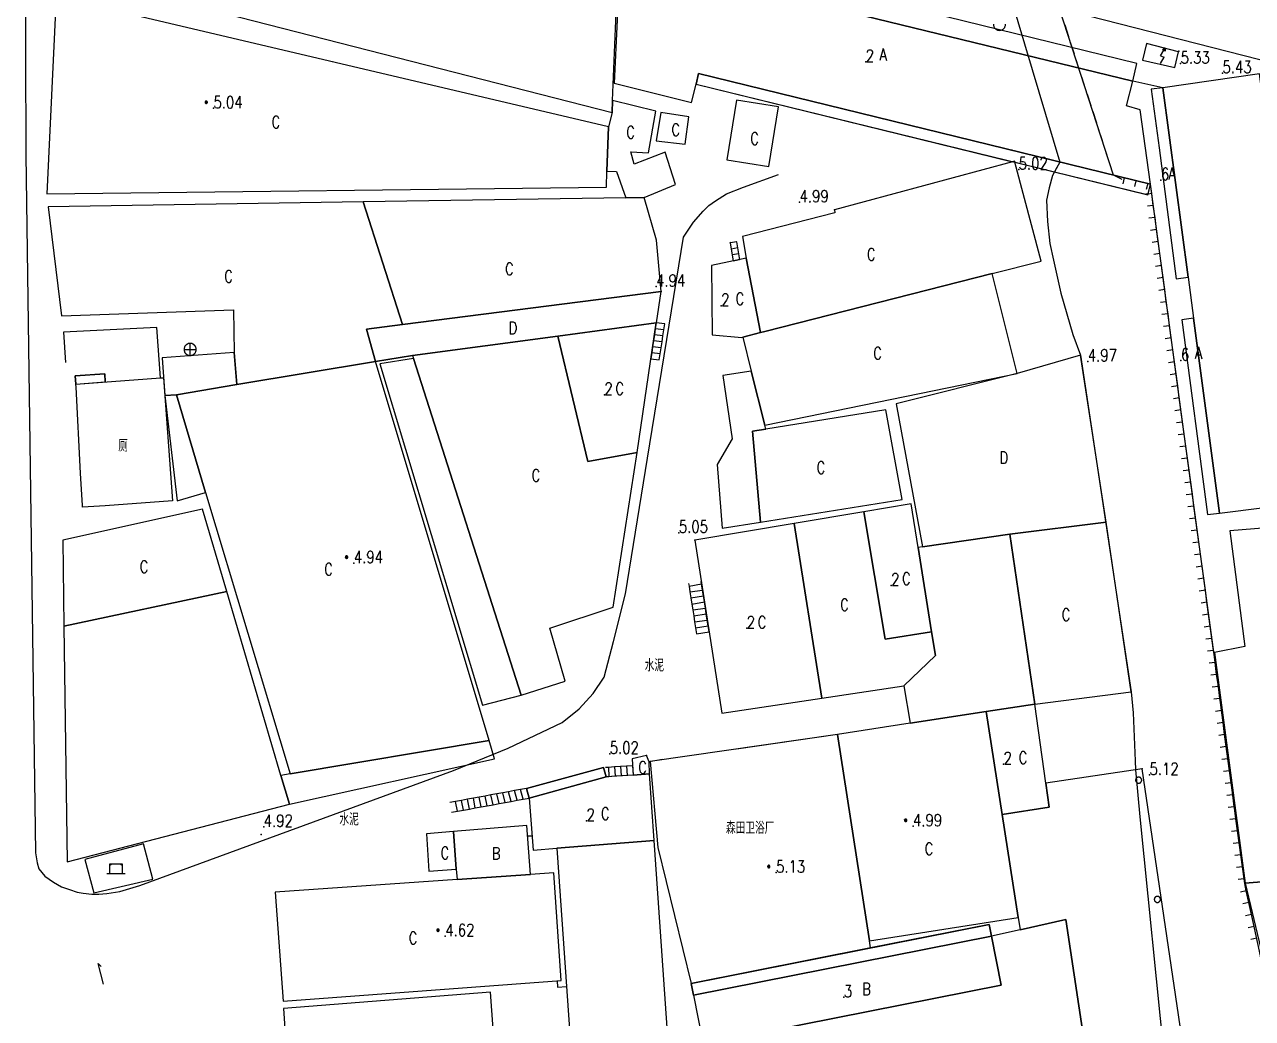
# Model space of a CAD drawing. Extents: x 500064 to 501389, y 2542464 to 2545400.
# Drawn here: x 500777.4 to 500878.6, y 2542602.3 to 2542684.2 of the extents above; entities that cross this region are included whole.
import ezdxf

# ---------------------------------------------------------------- set-up
doc = ezdxf.new("R2010")
doc.units = 0
doc.header["$LTSCALE"] = 0.5
doc.linetypes.add('CENTER', pattern=[50.8, 31.75, -6.35, 6.35, -6.35])
doc.layers.add('地形图', color=8, linetype='CONTINUOUS')
doc.styles.add('HZ', font='romans.shx', dxfattribs={"width": 0.8, "bigfont": 'hztxt.shx'})

msp = doc.modelspace()

# ---------------------------------------------------------------- linework, layer by layer
at = {"layer": '地形图'}
for points in [[(500777.41, 2542707.4), (500777.5, 2542673.51), (500778.31, 2542615.96), (500778.44, 2542615.12), (500778.59, 2542614.64), (500779.07, 2542614.04), (500779.78, 2542613.52), (500780.46, 2542613.14), (500781.1, 2542612.92), (500781.74, 2542612.72), (500782.24, 2542612.63), (500782.96, 2542612.55), (500783.52, 2542612.54), (500784.18, 2542612.59), (500785.25, 2542612.76), (500786.92, 2542613.25), (500812.77, 2542622.74), (500817.27, 2542624.59), (500821.72, 2542626.69), (500823.13, 2542627.82), (500824.27, 2542629.08), (500825.19, 2542630.42), (500825.95, 2542633.36), (500826.94, 2542637.29), (500828.75, 2542648.47), (500831.72, 2542666.69), (500832.56, 2542667.94), (500833.34, 2542668.85), (500833.82, 2542669.32), (500834.36, 2542669.69), (500835.26, 2542670.27), (500836.67, 2542670.81), (500839.56, 2542671.85)], [(500897.09, 2542676.76), (500858.67, 2542686.59), (500836.2, 2542692.35), (500794.45, 2542703.03), (500777.41, 2542707.4)], [(500854.65, 2542700.05), (500862.74, 2542672.89), (500862.15, 2542671.77), (500861.86, 2542670.75), (500861.64, 2542669.74), (500861.74, 2542667.99), (500861.91, 2542666.17), (500862.21, 2542664.81), (500862.82, 2542662.09), (500863.81, 2542658.67), (500864.45, 2542656.96), (500868.61, 2542629.21), (500868.8, 2542627.48), (500868.96, 2542623.54), (500868.99, 2542622.79), (500869.33, 2542618.91), (500871.34, 2542599.02)], [(500888.76, 2542537.3), (500887.34, 2542543.66), (500885.94, 2542558.41), (500885.79, 2542559.21), (500883.41, 2542576.25), (500883.07, 2542578.97), (500882.49, 2542584.95), (500879.29, 2542607.46), (500877.98, 2542613.43), (500877.14, 2542619.66), (500875.98, 2542628.36), (500875.46, 2542632.29), (500873.02, 2542650.27), (500870.22, 2542671.06), (500867.18, 2542671.8), (500858.3, 2542699.18)], [(500857.27, 2542684.24), (500857.27, 2542684.19), (500857.28, 2542684.14), (500857.29, 2542684.09), (500857.31, 2542684.04), (500857.33, 2542683.99), (500857.36, 2542683.95), (500857.4, 2542683.91), (500857.43, 2542683.87), (500857.47, 2542683.84), (500857.52, 2542683.81), (500857.56, 2542683.79), (500857.61, 2542683.77), (500857.66, 2542683.75), (500857.71, 2542683.75), (500857.77, 2542683.74)], [(500857.77, 2542683.74), (500857.82, 2542683.75), (500857.87, 2542683.75), (500857.92, 2542683.77), (500857.97, 2542683.79), (500858.02, 2542683.81), (500858.06, 2542683.84), (500858.1, 2542683.87), (500858.14, 2542683.91), (500858.17, 2542683.95), (500858.2, 2542683.99), (500858.22, 2542684.04), (500858.24, 2542684.09), (500858.26, 2542684.14), (500858.26, 2542684.19), (500858.27, 2542684.24)], [(500863.48, 2542683.22), (500863.17, 2542684.17)], [(500863.94, 2542681.79), (500863.63, 2542682.74)], [(500872.23, 2542680.67), (500872.53, 2542681.97), (500871.43, 2542682.25), (500871.41, 2542682.26), (500871.38, 2542682.27), (500869.89, 2542682.66), (500869.57, 2542681.28), (500872.23, 2542680.67)], [(500871.43, 2542682.03), (500871.31, 2542682.1), (500871.21, 2542682.15), (500871.26, 2542682.18), (500871.3, 2542682.22), (500871.35, 2542682.25), (500871.38, 2542682.27), (500871.4, 2542682.28), (500871.43, 2542682.3), (500871.43, 2542682.26), (500871.43, 2542682.25), (500871.43, 2542682.21), (500871.43, 2542682.15), (500871.43, 2542682.09), (500871.43, 2542682.03)], [(500871.4, 2542682.28), (500871.43, 2542682.26), (500871.41, 2542682.26), (500871.35, 2542682.25), (500871.43, 2542682.21), (500871.3, 2542682.22), (500871.43, 2542682.15), (500871.26, 2542682.18), (500871.43, 2542682.09), (500871.21, 2542682.15)], [(500864.4, 2542680.36), (500864.09, 2542681.31)], [(500871.03, 2542681), (500871.35, 2542681.52)], [(500871.05, 2542681.64), (500871.31, 2542682.1)], [(500871.05, 2542681.64), (500871.35, 2542681.52)], [(500832.76, 2542679.3), (500862.31, 2542672.07), (500869.82, 2542670.23), (500870, 2542670.18), (500870.02, 2542670.25), (500870.22, 2542671.06)], [(500864.86, 2542678.93), (500864.56, 2542679.89)], [(500871.24, 2542679.01), (500868.75, 2542679.55)], [(500865.33, 2542677.51), (500865.02, 2542678.46)], [(500792.38, 2542677.72), (500792.39, 2542677.72), (500792.4, 2542677.72), (500792.41, 2542677.72), (500792.42, 2542677.73), (500792.43, 2542677.73), (500792.44, 2542677.74), (500792.45, 2542677.74), (500792.46, 2542677.75), (500792.46, 2542677.76), (500792.47, 2542677.76), (500792.47, 2542677.77), (500792.47, 2542677.78), (500792.48, 2542677.79), (500792.48, 2542677.8), (500792.48, 2542677.81), (500792.48, 2542677.82), (500792.48, 2542677.83), (500792.48, 2542677.84), (500792.48, 2542677.85), (500792.47, 2542677.86), (500792.47, 2542677.87), (500792.47, 2542677.87), (500792.46, 2542677.88), (500792.46, 2542677.89), (500792.45, 2542677.89), (500792.44, 2542677.9), (500792.43, 2542677.9), (500792.43, 2542677.91), (500792.42, 2542677.91), (500792.41, 2542677.91), (500792.4, 2542677.92), (500792.39, 2542677.92), (500792.38, 2542677.92), (500792.37, 2542677.92), (500792.36, 2542677.92), (500792.35, 2542677.91), (500792.34, 2542677.91), (500792.33, 2542677.9), (500792.32, 2542677.9), (500792.32, 2542677.89), (500792.31, 2542677.89), (500792.3, 2542677.88), (500792.3, 2542677.87), (500792.3, 2542677.87), (500792.29, 2542677.86), (500792.29, 2542677.85), (500792.29, 2542677.84), (500792.28, 2542677.83), (500792.28, 2542677.82), (500792.28, 2542677.81), (500792.29, 2542677.8), (500792.29, 2542677.79), (500792.29, 2542677.78), (500792.3, 2542677.77), (500792.3, 2542677.77), (500792.3, 2542677.76), (500792.31, 2542677.75), (500792.32, 2542677.74), (500792.32, 2542677.74), (500792.33, 2542677.73), (500792.33, 2542677.73), (500792.34, 2542677.73), (500792.35, 2542677.72), (500792.36, 2542677.72), (500792.37, 2542677.72), (500792.38, 2542677.72)], [(500792.33, 2542677.73), (500792.47, 2542677.76), (500792.47, 2542677.77), (500792.3, 2542677.77), (500792.3, 2542677.77), (500792.48, 2542677.82), (500792.28, 2542677.82), (500792.47, 2542677.87), (500792.47, 2542677.87), (500792.3, 2542677.87), (500792.3, 2542677.87), (500792.43, 2542677.91)], [(500865.79, 2542676.08), (500865.48, 2542677.03)], [(500866.25, 2542674.65), (500865.94, 2542675.61)], [(500866.71, 2542673.23), (500866.41, 2542674.18)], [(500862.74, 2542672.89), (500862.74, 2542672.88), (500862.31, 2542672.07), (500862.15, 2542671.77), (500861.86, 2542670.75), (500861.64, 2542669.74), (500861.74, 2542667.99), (500861.91, 2542666.17), (500862.21, 2542664.81), (500862.82, 2542662.09), (500863.81, 2542658.67), (500864.45, 2542656.96), (500868.61, 2542629.21), (500868.8, 2542627.48), (500868.96, 2542623.54), (500868.99, 2542622.79)], [(500867.89, 2542671.44), (500867.18, 2542671.8), (500862.74, 2542672.89), (500862.74, 2542672.88), (500862.36, 2542672.18)], [(500867.18, 2542671.8), (500866.87, 2542672.75)], [(500878.76, 2542609.89), (500878.54, 2542610.87), (500878.33, 2542611.85), (500878.11, 2542612.82), (500877.98, 2542613.43), (500877.93, 2542613.8), (500877.8, 2542614.8), (500877.66, 2542615.79), (500877.53, 2542616.78), (500877.39, 2542617.77), (500877.26, 2542618.76), (500877.14, 2542619.66), (500877.12, 2542619.75), (500876.99, 2542620.74), (500876.86, 2542621.73), (500876.73, 2542622.72), (500876.6, 2542623.71), (500876.46, 2542624.71), (500876.33, 2542625.7), (500876.2, 2542626.69), (500876.07, 2542627.68), (500875.98, 2542628.36), (500875.94, 2542628.67), (500875.81, 2542629.66), (500875.67, 2542630.65), (500875.54, 2542631.65), (500875.46, 2542632.3), (500875.41, 2542632.64), (500875.28, 2542633.63), (500875.14, 2542634.62), (500875.01, 2542635.61), (500874.87, 2542636.6), (500874.74, 2542637.59), (500874.61, 2542638.58), (500874.47, 2542639.57), (500874.34, 2542640.56), (500874.2, 2542641.56), (500874.07, 2542642.55), (500873.93, 2542643.54), (500873.8, 2542644.53), (500873.67, 2542645.52), (500873.53, 2542646.51), (500873.4, 2542647.5), (500873.26, 2542648.49), (500873.13, 2542649.48), (500873.02, 2542650.27), (500872.99, 2542650.47), (500872.86, 2542651.46), (500872.73, 2542652.46), (500872.59, 2542653.45), (500872.46, 2542654.44), (500872.33, 2542655.43), (500872.19, 2542656.42), (500872.06, 2542657.41), (500871.92, 2542658.4), (500871.79, 2542659.39), (500871.66, 2542660.38), (500871.52, 2542661.37), (500871.39, 2542662.37), (500871.26, 2542663.36), (500871.12, 2542664.35), (500870.99, 2542665.34), (500870.85, 2542666.33), (500870.72, 2542667.32), (500870.59, 2542668.31), (500870.45, 2542669.3), (500870.32, 2542670.29), (500870.22, 2542671.06), (500869.99, 2542671.11), (500869.02, 2542671.35), (500868.05, 2542671.59), (500867.18, 2542671.8)], [(500868.05, 2542671.59), (500867.93, 2542671.1)], [(500869.02, 2542671.35), (500868.9, 2542670.86)], [(500869.99, 2542671.11), (500869.87, 2542670.63)], [(500870.32, 2542670.29), (500870.02, 2542670.25), (500869.82, 2542670.23)], [(500870.45, 2542669.3), (500869.96, 2542669.24)], [(500870.59, 2542668.31), (500870.09, 2542668.25)], [(500870.72, 2542667.32), (500870.23, 2542667.25)], [(500836.07, 2542666.38), (500836.08, 2542666.32), (500836.17, 2542665.83), (500836.25, 2542665.33), (500836.33, 2542664.84), (500835.84, 2542664.73), (500835.76, 2542665.23), (500835.68, 2542665.72), (500835.59, 2542666.22), (500835.58, 2542666.28)], [(500836.08, 2542666.32), (500835.59, 2542666.22)], [(500870.85, 2542666.33), (500870.36, 2542666.26)], [(500836.17, 2542665.83), (500835.68, 2542665.72)], [(500836.25, 2542665.33), (500835.76, 2542665.23)], [(500836.88, 2542664.96), (500838.07, 2542658.83)], [(500870.99, 2542665.34), (500870.49, 2542665.27)], [(500871.12, 2542664.35), (500870.63, 2542664.28)], [(500871.26, 2542663.36), (500870.76, 2542663.29)], [(500871.39, 2542662.37), (500870.89, 2542662.3)], [(500871.52, 2542661.37), (500871.03, 2542661.31)], [(500871.66, 2542660.38), (500871.16, 2542660.32)], [(500788.6, 2542655.09), (500788.3, 2542659.26), (500780.61, 2542658.88), (500780.79, 2542656.37)], [(500829.73, 2542656.58), (500829.8, 2542657.08), (500829.87, 2542657.57), (500829.95, 2542658.07), (500830.02, 2542658.56), (500830.09, 2542659.06), (500830.17, 2542659.55), (500829.47, 2542659.63), (500829.4, 2542659.14), (500829.32, 2542658.65), (500829.25, 2542658.15), (500829.18, 2542657.66), (500829.11, 2542657.16), (500829.03, 2542656.67), (500829.73, 2542656.58)], [(500830.09, 2542659.06), (500829.4, 2542659.14)], [(500871.79, 2542659.39), (500871.29, 2542659.33)], [(500791.06, 2542656.94), (500791.09, 2542656.94), (500791.12, 2542656.94), (500791.15, 2542656.95), (500791.18, 2542656.96), (500791.21, 2542656.96), (500791.24, 2542656.98), (500791.27, 2542656.99), (500791.3, 2542657), (500791.32, 2542657.02), (500791.35, 2542657.04), (500791.38, 2542657.06), (500791.4, 2542657.08), (500791.42, 2542657.1), (500791.44, 2542657.12), (500791.46, 2542657.15), (500791.48, 2542657.17), (500791.49, 2542657.2), (500791.51, 2542657.23), (500791.52, 2542657.26), (500791.53, 2542657.29), (500791.54, 2542657.32), (500791.55, 2542657.35), (500791.55, 2542657.38), (500791.56, 2542657.41), (500791.56, 2542657.44), (500791.56, 2542657.47), (500791.55, 2542657.5), (500791.55, 2542657.53), (500791.54, 2542657.56), (500791.53, 2542657.59), (500791.52, 2542657.62), (500791.51, 2542657.65), (500791.49, 2542657.68), (500791.48, 2542657.71), (500791.46, 2542657.73), (500791.44, 2542657.76), (500791.42, 2542657.78), (500791.4, 2542657.8), (500791.38, 2542657.83), (500791.35, 2542657.84), (500791.32, 2542657.86), (500791.3, 2542657.88), (500791.27, 2542657.89), (500791.24, 2542657.91), (500791.21, 2542657.92), (500791.18, 2542657.92), (500791.15, 2542657.93), (500791.12, 2542657.94), (500791.09, 2542657.94), (500791.06, 2542657.94), (500791.03, 2542657.94), (500790.99, 2542657.94), (500790.96, 2542657.93), (500790.93, 2542657.92), (500790.9, 2542657.92), (500790.87, 2542657.91), (500790.84, 2542657.89), (500790.82, 2542657.88), (500790.79, 2542657.86), (500790.76, 2542657.84), (500790.74, 2542657.83), (500790.71, 2542657.8), (500790.69, 2542657.78), (500790.67, 2542657.76), (500790.65, 2542657.73), (500790.63, 2542657.71), (500790.62, 2542657.68), (500790.6, 2542657.65), (500790.59, 2542657.62), (500790.58, 2542657.59), (500790.57, 2542657.56), (500790.57, 2542657.53), (500790.56, 2542657.5), (500790.56, 2542657.47), (500790.56, 2542657.44), (500790.56, 2542657.41), (500790.56, 2542657.38), (500790.57, 2542657.35), (500790.57, 2542657.32), (500790.58, 2542657.29), (500790.59, 2542657.26), (500790.6, 2542657.23), (500790.62, 2542657.2), (500790.63, 2542657.17), (500790.65, 2542657.15), (500790.67, 2542657.12), (500790.69, 2542657.1), (500790.71, 2542657.08), (500790.74, 2542657.06), (500790.76, 2542657.04), (500790.79, 2542657.02), (500790.82, 2542657), (500790.84, 2542656.99), (500790.87, 2542656.98), (500790.9, 2542656.96), (500790.93, 2542656.96), (500790.96, 2542656.95), (500790.99, 2542656.94), (500791.03, 2542656.94), (500791.06, 2542656.94)], [(500791.06, 2542656.94), (500791.06, 2542657.44), (500791.06, 2542657.94)], [(500821.36, 2542658.55), (500823.84, 2542648.2), (500827.9, 2542648.96)], [(500829.95, 2542658.07), (500829.25, 2542658.15)], [(500830.02, 2542658.56), (500829.32, 2542658.65)], [(500871.92, 2542658.4), (500871.43, 2542658.33)], [(500790.56, 2542657.44), (500791.06, 2542657.44), (500791.56, 2542657.44)], [(500809.38, 2542656.94), (500806.33, 2542656.45)], [(500829.8, 2542657.08), (500829.11, 2542657.16)], [(500829.87, 2542657.57), (500829.18, 2542657.66)], [(500872.06, 2542657.41), (500871.56, 2542657.34)], [(500872.19, 2542656.42), (500871.7, 2542656.35)], [(500781.64, 2542654.58), (500781.59, 2542655.27), (500784.01, 2542655.44), (500784.06, 2542654.76)], [(500782.19, 2542644.43), (500782.18, 2542644.59), (500782.03, 2542647.24), (500781.65, 2542654.33), (500781.64, 2542654.58), (500788.6, 2542655.09), (500788.87, 2542655.11), (500789.61, 2542644.96), (500784.04, 2542644.56), (500782.19, 2542644.43)], [(500872.33, 2542655.43), (500871.83, 2542655.36)], [(500872.46, 2542654.44), (500871.96, 2542654.37)], [(500872.59, 2542653.45), (500872.1, 2542653.38)], [(500872.73, 2542652.46), (500872.23, 2542652.39)], [(500872.86, 2542651.46), (500872.36, 2542651.4)], [(500872.99, 2542650.47), (500872.5, 2542650.41)], [(500873.13, 2542649.48), (500872.63, 2542649.42)], [(500873.26, 2542648.49), (500872.77, 2542648.42)], [(500873.4, 2542647.5), (500872.9, 2542647.43)], [(500873.53, 2542646.51), (500873.04, 2542646.44)], [(500873.67, 2542645.52), (500873.17, 2542645.45)], [(500784.05, 2542644.56), (500784.04, 2542644.56)], [(500852.17, 2542634.18), (500848.35, 2542633.57), (500846.59, 2542644.05)], [(500873.8, 2542644.53), (500873.3, 2542644.46)], [(500840.85, 2542643.09), (500843.13, 2542628.69)], [(500873.93, 2542643.54), (500873.44, 2542643.47)], [(500874.07, 2542642.55), (500873.57, 2542642.48)], [(500874.2, 2542641.56), (500873.71, 2542641.49)], [(500803.95, 2542640.22), (500803.96, 2542640.22), (500803.97, 2542640.22), (500803.98, 2542640.23), (500803.99, 2542640.23), (500804, 2542640.24), (500804.01, 2542640.24), (500804.02, 2542640.25), (500804.02, 2542640.26), (500804.03, 2542640.26), (500804.03, 2542640.27), (500804.04, 2542640.27), (500804.04, 2542640.28), (500804.04, 2542640.29), (500804.05, 2542640.3), (500804.05, 2542640.31), (500804.05, 2542640.32), (500804.05, 2542640.33), (500804.05, 2542640.34), (500804.04, 2542640.35), (500804.04, 2542640.36), (500804.04, 2542640.37), (500804.04, 2542640.37), (500804.03, 2542640.38), (500804.02, 2542640.39), (500804.02, 2542640.4), (500804.01, 2542640.4), (500804, 2542640.41), (500804, 2542640.41), (500803.99, 2542640.41), (500803.98, 2542640.42), (500803.97, 2542640.42), (500803.96, 2542640.42), (500803.95, 2542640.42), (500803.94, 2542640.42), (500803.93, 2542640.42), (500803.92, 2542640.42), (500803.91, 2542640.41), (500803.9, 2542640.41), (500803.89, 2542640.4), (500803.88, 2542640.4), (500803.87, 2542640.39), (500803.87, 2542640.38), (500803.87, 2542640.38), (500803.86, 2542640.37), (500803.86, 2542640.36), (500803.85, 2542640.35), (500803.85, 2542640.34), (500803.85, 2542640.33), (500803.85, 2542640.32), (500803.85, 2542640.31), (500803.85, 2542640.3), (500803.85, 2542640.29), (500803.86, 2542640.28), (500803.86, 2542640.28), (500803.86, 2542640.27), (500803.87, 2542640.26), (500803.87, 2542640.26), (500803.88, 2542640.25), (500803.89, 2542640.24), (500803.9, 2542640.24), (500803.9, 2542640.23), (500803.91, 2542640.23), (500803.92, 2542640.23), (500803.93, 2542640.22), (500803.94, 2542640.22), (500803.95, 2542640.22)], [(500803.9, 2542640.23), (500804.03, 2542640.27), (500804.04, 2542640.27), (500803.86, 2542640.27), (500803.86, 2542640.28), (500804.05, 2542640.32), (500803.85, 2542640.32), (500804.04, 2542640.37), (500804.04, 2542640.37), (500803.86, 2542640.37), (500803.87, 2542640.38), (500804, 2542640.41)], [(500874.34, 2542640.56), (500873.84, 2542640.5)], [(500874.47, 2542639.57), (500873.98, 2542639.51)], [(500832.14, 2542638.16), (500832.18, 2542637.94), (500832.25, 2542637.45), (500832.33, 2542636.96), (500832.41, 2542636.46), (500832.49, 2542635.97), (500832.57, 2542635.48), (500832.64, 2542634.98), (500832.72, 2542634.49), (500832.8, 2542633.99), (500833.84, 2542634.16), (500833.76, 2542634.65), (500833.68, 2542635.14), (500833.6, 2542635.64), (500833.53, 2542636.13), (500833.45, 2542636.63), (500833.37, 2542637.12), (500833.29, 2542637.61), (500833.21, 2542638.11), (500833.18, 2542638.32)], [(500832.18, 2542637.94), (500833.21, 2542638.11)], [(500874.61, 2542638.58), (500874.11, 2542638.52)], [(500832.25, 2542637.45), (500833.29, 2542637.61)], [(500832.33, 2542636.96), (500833.37, 2542637.12)], [(500832.41, 2542636.46), (500833.45, 2542636.63)], [(500874.74, 2542637.59), (500874.24, 2542637.52)], [(500832.49, 2542635.97), (500833.53, 2542636.13)], [(500832.57, 2542635.48), (500833.6, 2542635.64)], [(500874.87, 2542636.6), (500874.38, 2542636.53)], [(500875.01, 2542635.61), (500874.51, 2542635.54)], [(500832.64, 2542634.98), (500833.68, 2542635.14)], [(500832.72, 2542634.49), (500833.76, 2542634.65)], [(500875.14, 2542634.62), (500874.65, 2542634.55)], [(500875.28, 2542633.63), (500874.78, 2542633.56)], [(500875.41, 2542632.64), (500874.92, 2542632.57)], [(500875.54, 2542631.65), (500875.05, 2542631.58)], [(500875.67, 2542630.65), (500875.18, 2542630.59)], [(500875.81, 2542629.66), (500875.31, 2542629.6)], [(500875.94, 2542628.67), (500875.44, 2542628.61)], [(500856.68, 2542627.59), (500857.99, 2542619.12)], [(500876.07, 2542627.68), (500875.57, 2542627.61)], [(500876.2, 2542626.69), (500875.7, 2542626.62)], [(500844.41, 2542625.71), (500836.1, 2542624.5)], [(500876.33, 2542625.7), (500875.84, 2542625.63)], [(500876.46, 2542624.71), (500875.97, 2542624.64)], [(500829.99, 2542623.64), (500828.88, 2542623.46)], [(500876.6, 2542623.71), (500876.1, 2542623.65)], [(500818.99, 2542620.46), (500818.77, 2542621.26), (500825.14, 2542622.98), (500825.35, 2542622.21)], [(500825.3, 2542623.01), (500825.53, 2542623.02), (500826.03, 2542623.06), (500826.53, 2542623.09), (500827.03, 2542623.13), (500827.53, 2542623.16), (500827.58, 2542622.36)], [(500825.53, 2542623.02), (500825.58, 2542622.22)], [(500826.03, 2542623.06), (500826.08, 2542622.26)], [(500826.53, 2542623.09), (500826.58, 2542622.29)], [(500827.03, 2542623.13), (500827.08, 2542622.33)], [(500876.73, 2542622.72), (500876.23, 2542622.66)], [(500827.58, 2542622.36), (500827.08, 2542622.33), (500826.58, 2542622.29), (500826.08, 2542622.26), (500825.58, 2542622.22), (500825.35, 2542622.21)], [(500869.24, 2542621.69), (500869.26, 2542621.69), (500869.27, 2542621.69), (500869.29, 2542621.69), (500869.3, 2542621.7), (500869.32, 2542621.7), (500869.33, 2542621.71), (500869.35, 2542621.71), (500869.36, 2542621.72), (500869.38, 2542621.73), (500869.39, 2542621.74), (500869.4, 2542621.75), (500869.41, 2542621.76), (500869.42, 2542621.77), (500869.43, 2542621.78), (500869.44, 2542621.79), (500869.45, 2542621.81), (500869.46, 2542621.82), (500869.47, 2542621.83), (500869.47, 2542621.85), (500869.48, 2542621.86), (500869.48, 2542621.88), (500869.49, 2542621.89), (500869.49, 2542621.91), (500869.49, 2542621.92), (500869.49, 2542621.94), (500869.49, 2542621.95), (500869.49, 2542621.97), (500869.49, 2542621.99), (500869.48, 2542622), (500869.48, 2542622.02), (500869.47, 2542622.03), (500869.47, 2542622.05), (500869.46, 2542622.06), (500869.45, 2542622.07), (500869.44, 2542622.09), (500869.43, 2542622.1), (500869.42, 2542622.11), (500869.41, 2542622.12), (500869.4, 2542622.13), (500869.39, 2542622.14), (500869.38, 2542622.15), (500869.36, 2542622.16), (500869.35, 2542622.17), (500869.33, 2542622.17), (500869.32, 2542622.18), (500869.3, 2542622.18), (500869.29, 2542622.18), (500869.27, 2542622.19), (500869.26, 2542622.19), (500869.24, 2542622.19), (500869.23, 2542622.19), (500869.21, 2542622.19), (500869.19, 2542622.18), (500869.18, 2542622.18), (500869.16, 2542622.18), (500869.15, 2542622.17), (500869.13, 2542622.17), (500869.12, 2542622.16), (500869.11, 2542622.15), (500869.09, 2542622.14), (500869.08, 2542622.13), (500869.07, 2542622.12), (500869.06, 2542622.11), (500869.05, 2542622.1), (500869.04, 2542622.09), (500869.03, 2542622.07), (500869.02, 2542622.06), (500869.02, 2542622.05), (500869.01, 2542622.03), (500869, 2542622.02), (500869, 2542622), (500869, 2542621.99), (500868.99, 2542621.97), (500868.99, 2542621.95), (500868.99, 2542621.94), (500868.99, 2542621.92), (500868.99, 2542621.91), (500869, 2542621.89), (500869, 2542621.88), (500869, 2542621.86), (500869.01, 2542621.85), (500869.02, 2542621.83), (500869.02, 2542621.82), (500869.03, 2542621.81), (500869.04, 2542621.79), (500869.05, 2542621.78), (500869.06, 2542621.77), (500869.07, 2542621.76), (500869.08, 2542621.75), (500869.09, 2542621.74), (500869.11, 2542621.73), (500869.12, 2542621.72), (500869.13, 2542621.71), (500869.15, 2542621.71), (500869.16, 2542621.7), (500869.18, 2542621.7), (500869.19, 2542621.69), (500869.21, 2542621.69), (500869.23, 2542621.69), (500869.24, 2542621.69)], [(500876.86, 2542621.73), (500876.36, 2542621.67)], [(500812.61, 2542619.3), (500813.09, 2542619.39), (500813.58, 2542619.48), (500814.07, 2542619.56), (500814.56, 2542619.65), (500815.05, 2542619.74), (500815.55, 2542619.83), (500816.04, 2542619.92), (500816.53, 2542620.01), (500817.02, 2542620.1), (500817.51, 2542620.19), (500818.01, 2542620.28), (500818.5, 2542620.37), (500818.99, 2542620.46), (500818.77, 2542621.26), (500818.29, 2542621.17), (500817.8, 2542621.08), (500817.31, 2542620.99), (500816.83, 2542620.9), (500816.34, 2542620.81), (500815.85, 2542620.72), (500815.37, 2542620.63), (500814.88, 2542620.54), (500814.4, 2542620.45), (500813.91, 2542620.36), (500813.42, 2542620.27), (500812.94, 2542620.18), (500812.47, 2542620.09)], [(500814.56, 2542619.65), (500814.4, 2542620.45)], [(500815.05, 2542619.74), (500814.88, 2542620.54)], [(500815.55, 2542619.83), (500815.37, 2542620.63)], [(500816.04, 2542619.92), (500815.85, 2542620.72)], [(500816.53, 2542620.01), (500816.34, 2542620.81)], [(500817.02, 2542620.1), (500816.83, 2542620.9)], [(500817.51, 2542620.19), (500817.31, 2542620.99)], [(500818.01, 2542620.28), (500817.8, 2542621.08)], [(500818.5, 2542620.37), (500818.29, 2542621.17)], [(500876.99, 2542620.74), (500876.5, 2542620.68)], [(500813.09, 2542619.39), (500812.94, 2542620.18)], [(500813.58, 2542619.48), (500813.42, 2542620.27)], [(500814.07, 2542619.56), (500813.91, 2542620.36)], [(500877.12, 2542619.75), (500876.63, 2542619.68)], [(500850.04, 2542618.53), (500850.05, 2542618.53), (500850.06, 2542618.54), (500850.07, 2542618.54), (500850.08, 2542618.54), (500850.09, 2542618.55), (500850.1, 2542618.55), (500850.1, 2542618.56), (500850.11, 2542618.57), (500850.12, 2542618.57), (500850.12, 2542618.58), (500850.12, 2542618.58), (500850.13, 2542618.59), (500850.13, 2542618.6), (500850.14, 2542618.61), (500850.14, 2542618.62), (500850.14, 2542618.63), (500850.14, 2542618.64), (500850.14, 2542618.65), (500850.13, 2542618.66), (500850.13, 2542618.67), (500850.13, 2542618.68), (500850.12, 2542618.68), (500850.12, 2542618.69), (500850.11, 2542618.7), (500850.1, 2542618.71), (500850.1, 2542618.71), (500850.09, 2542618.72), (500850.09, 2542618.72), (500850.08, 2542618.72), (500850.07, 2542618.73), (500850.06, 2542618.73), (500850.05, 2542618.73), (500850.04, 2542618.73), (500850.03, 2542618.73), (500850.02, 2542618.73), (500850.01, 2542618.73), (500850, 2542618.72), (500849.99, 2542618.72), (500849.98, 2542618.71), (500849.97, 2542618.71), (500849.96, 2542618.7), (500849.96, 2542618.69), (500849.95, 2542618.69), (500849.95, 2542618.68), (500849.95, 2542618.67), (500849.94, 2542618.66), (500849.94, 2542618.65), (500849.94, 2542618.64), (500849.94, 2542618.63), (500849.94, 2542618.62), (500849.94, 2542618.61), (500849.94, 2542618.6), (500849.95, 2542618.59), (500849.95, 2542618.59), (500849.95, 2542618.58), (500849.96, 2542618.57), (500849.96, 2542618.57), (500849.97, 2542618.56), (500849.98, 2542618.55), (500849.99, 2542618.55), (500849.99, 2542618.55), (500850, 2542618.54), (500850.01, 2542618.54), (500850.02, 2542618.54), (500850.03, 2542618.53), (500850.04, 2542618.53)], [(500849.99, 2542618.55), (500850.12, 2542618.58), (500850.12, 2542618.58), (500849.95, 2542618.58), (500849.95, 2542618.59), (500850.14, 2542618.63), (500849.94, 2542618.63), (500850.13, 2542618.68), (500850.12, 2542618.68), (500849.95, 2542618.68), (500849.95, 2542618.69), (500850.09, 2542618.72)], [(500877.26, 2542618.76), (500876.76, 2542618.69)], [(500877.39, 2542617.77), (500876.9, 2542617.7)], [(500783.11, 2542612.66), (500787.99, 2542613.79), (500787.21, 2542616.69), (500782.38, 2542615.39), (500783.11, 2542612.66)], [(500818.88, 2542617.34), (500819.22, 2542617.36)], [(500821.29, 2542616.33), (500829.31, 2542616.97)], [(500877.53, 2542616.78), (500877.03, 2542616.71)], [(500877.66, 2542615.79), (500877.17, 2542615.72)], [(500784.44, 2542614.24), (500784.44, 2542615.04)], [(500784.44, 2542615.04), (500784.54, 2542614.94)], [(500784.44, 2542615.04), (500785.44, 2542615.04)], [(500785.44, 2542615.04), (500785.34, 2542614.94)], [(500785.44, 2542615.04), (500785.44, 2542614.24)], [(500838.75, 2542614.72), (500838.76, 2542614.72), (500838.77, 2542614.72), (500838.78, 2542614.72), (500838.79, 2542614.73), (500838.8, 2542614.73), (500838.81, 2542614.74), (500838.82, 2542614.74), (500838.83, 2542614.75), (500838.83, 2542614.76), (500838.84, 2542614.76), (500838.84, 2542614.77), (500838.84, 2542614.78), (500838.85, 2542614.79), (500838.85, 2542614.8), (500838.85, 2542614.81), (500838.85, 2542614.82), (500838.85, 2542614.83), (500838.85, 2542614.84), (500838.85, 2542614.85), (500838.84, 2542614.86), (500838.84, 2542614.87), (500838.84, 2542614.87), (500838.83, 2542614.88), (500838.83, 2542614.89), (500838.82, 2542614.89), (500838.81, 2542614.9), (500838.8, 2542614.91), (500838.8, 2542614.91), (500838.79, 2542614.91), (500838.78, 2542614.91), (500838.77, 2542614.92), (500838.76, 2542614.92), (500838.75, 2542614.92), (500838.74, 2542614.92), (500838.73, 2542614.92), (500838.72, 2542614.91), (500838.71, 2542614.91), (500838.7, 2542614.91), (500838.69, 2542614.9), (500838.68, 2542614.89), (500838.68, 2542614.89), (500838.67, 2542614.88), (500838.67, 2542614.87), (500838.66, 2542614.87), (500838.66, 2542614.86), (500838.66, 2542614.85), (500838.65, 2542614.84), (500838.65, 2542614.83), (500838.65, 2542614.82), (500838.65, 2542614.81), (500838.65, 2542614.8), (500838.66, 2542614.79), (500838.66, 2542614.78), (500838.66, 2542614.77), (500838.66, 2542614.77), (500838.67, 2542614.76), (500838.68, 2542614.75), (500838.68, 2542614.74), (500838.69, 2542614.74), (500838.7, 2542614.73), (500838.7, 2542614.73), (500838.71, 2542614.73), (500838.72, 2542614.72), (500838.73, 2542614.72), (500838.74, 2542614.72), (500838.75, 2542614.72)], [(500838.7, 2542614.73), (500838.84, 2542614.76), (500838.84, 2542614.77), (500838.66, 2542614.77), (500838.66, 2542614.77), (500838.85, 2542614.82), (500838.65, 2542614.82), (500838.84, 2542614.87), (500838.84, 2542614.87), (500838.66, 2542614.87), (500838.67, 2542614.87), (500838.8, 2542614.91)], [(500877.8, 2542614.8), (500877.3, 2542614.73)], [(500784.19, 2542614.24), (500784.44, 2542614.24), (500785.44, 2542614.24), (500785.69, 2542614.24)], [(500877.93, 2542613.8), (500877.43, 2542613.74)], [(500870.78, 2542611.86), (500870.8, 2542611.87), (500870.81, 2542611.87), (500870.83, 2542611.87), (500870.84, 2542611.87), (500870.86, 2542611.88), (500870.87, 2542611.88), (500870.89, 2542611.89), (500870.9, 2542611.9), (500870.92, 2542611.9), (500870.93, 2542611.91), (500870.94, 2542611.92), (500870.95, 2542611.93), (500870.96, 2542611.94), (500870.97, 2542611.96), (500870.98, 2542611.97), (500870.99, 2542611.98), (500871, 2542611.99), (500871.01, 2542612.01), (500871.01, 2542612.02), (500871.02, 2542612.04), (500871.02, 2542612.05), (500871.03, 2542612.07), (500871.03, 2542612.08), (500871.03, 2542612.1), (500871.03, 2542612.11), (500871.03, 2542612.13), (500871.03, 2542612.15), (500871.03, 2542612.16), (500871.02, 2542612.18), (500871.02, 2542612.19), (500871.01, 2542612.21), (500871.01, 2542612.22), (500871, 2542612.24), (500870.99, 2542612.25), (500870.98, 2542612.26), (500870.97, 2542612.27), (500870.96, 2542612.29), (500870.95, 2542612.3), (500870.94, 2542612.31), (500870.93, 2542612.32), (500870.92, 2542612.33), (500870.9, 2542612.33), (500870.89, 2542612.34), (500870.87, 2542612.35), (500870.86, 2542612.35), (500870.84, 2542612.36), (500870.83, 2542612.36), (500870.81, 2542612.36), (500870.8, 2542612.36), (500870.78, 2542612.36), (500870.77, 2542612.36), (500870.75, 2542612.36), (500870.74, 2542612.36), (500870.72, 2542612.36), (500870.7, 2542612.35), (500870.69, 2542612.35), (500870.68, 2542612.34), (500870.66, 2542612.33), (500870.65, 2542612.33), (500870.63, 2542612.32), (500870.62, 2542612.31), (500870.61, 2542612.3), (500870.6, 2542612.29), (500870.59, 2542612.27), (500870.58, 2542612.26), (500870.57, 2542612.25), (500870.56, 2542612.24), (500870.56, 2542612.22), (500870.55, 2542612.21), (500870.54, 2542612.19), (500870.54, 2542612.18), (500870.54, 2542612.16), (500870.53, 2542612.15), (500870.53, 2542612.13), (500870.53, 2542612.11), (500870.53, 2542612.1), (500870.53, 2542612.08), (500870.54, 2542612.07), (500870.54, 2542612.05), (500870.54, 2542612.04), (500870.55, 2542612.02), (500870.56, 2542612.01), (500870.56, 2542611.99), (500870.57, 2542611.98), (500870.58, 2542611.97), (500870.59, 2542611.96), (500870.6, 2542611.94), (500870.61, 2542611.93), (500870.62, 2542611.92), (500870.63, 2542611.91), (500870.65, 2542611.9), (500870.66, 2542611.9), (500870.68, 2542611.89), (500870.69, 2542611.88), (500870.7, 2542611.88), (500870.72, 2542611.87), (500870.74, 2542611.87), (500870.75, 2542611.87), (500870.77, 2542611.87), (500870.78, 2542611.86)], [(500878.11, 2542612.82), (500877.63, 2542612.71)], [(500878.33, 2542611.85), (500877.84, 2542611.74)], [(500878.54, 2542610.87), (500878.05, 2542610.76)], [(500811.49, 2542609.47), (500811.5, 2542609.47), (500811.51, 2542609.48), (500811.52, 2542609.48), (500811.53, 2542609.48), (500811.54, 2542609.49), (500811.55, 2542609.49), (500811.56, 2542609.5), (500811.56, 2542609.51), (500811.57, 2542609.52), (500811.57, 2542609.52), (500811.58, 2542609.52), (500811.58, 2542609.53), (500811.59, 2542609.54), (500811.59, 2542609.55), (500811.59, 2542609.56), (500811.59, 2542609.57), (500811.59, 2542609.58), (500811.59, 2542609.6), (500811.59, 2542609.61), (500811.58, 2542609.61), (500811.58, 2542609.62), (500811.58, 2542609.62), (500811.57, 2542609.63), (500811.56, 2542609.64), (500811.56, 2542609.65), (500811.55, 2542609.66), (500811.54, 2542609.66), (500811.54, 2542609.66), (500811.53, 2542609.67), (500811.52, 2542609.67), (500811.51, 2542609.67), (500811.5, 2542609.67), (500811.49, 2542609.67), (500811.48, 2542609.67), (500811.47, 2542609.67), (500811.46, 2542609.67), (500811.45, 2542609.67), (500811.44, 2542609.66), (500811.43, 2542609.66), (500811.42, 2542609.65), (500811.42, 2542609.64), (500811.41, 2542609.63), (500811.41, 2542609.63), (500811.4, 2542609.62), (500811.4, 2542609.61), (500811.4, 2542609.61), (500811.39, 2542609.6), (500811.39, 2542609.58), (500811.39, 2542609.57), (500811.39, 2542609.56), (500811.39, 2542609.55), (500811.4, 2542609.54), (500811.4, 2542609.53), (500811.4, 2542609.53), (500811.4, 2542609.52), (500811.41, 2542609.52), (500811.42, 2542609.51), (500811.42, 2542609.5), (500811.43, 2542609.49), (500811.44, 2542609.49), (500811.44, 2542609.49), (500811.45, 2542609.48), (500811.46, 2542609.48), (500811.47, 2542609.48), (500811.48, 2542609.47), (500811.49, 2542609.47)], [(500811.44, 2542609.49), (500811.57, 2542609.52), (500811.58, 2542609.52), (500811.4, 2542609.52), (500811.4, 2542609.53), (500811.59, 2542609.57), (500811.39, 2542609.57), (500811.58, 2542609.62), (500811.58, 2542609.62), (500811.4, 2542609.62), (500811.41, 2542609.63), (500811.54, 2542609.66)], [(500832.54, 2542604.21), (500832.35, 2542605.19), (500856.91, 2542610.05), (500857.11, 2542609.07)], [(500878.76, 2542609.89), (500878.27, 2542609.78)], [(500878.97, 2542608.92), (500878.48, 2542608.81)], [(500783.92, 2542605.13), (500783.47, 2542606.82)], [(500783.47, 2542606.82), (500783.72, 2542606.57)], [(500821.31, 2542605.41), (500821.34, 2542604.88), (500822.08, 2542604.94)]]:
    msp.add_lwpolyline(points, dxfattribs=at)
for points in [[(500780.21, 2542692.07), (500783.45, 2542691.24), (500783.3, 2542687.87), (500825.83, 2542676.96), (500825.87, 2542677.95), (500826.37, 2542689.86), (500780.7, 2542701.79)], [(500826.5, 2542689.86), (500868.75, 2542679.55), (500869.09, 2542681.01), (500826.4, 2542691.51), (500826.37, 2542689.86)], [(500868.75, 2542679.55), (500826.5, 2542689.86), (500826.02, 2542679.38), (500832.39, 2542677.8), (500832.76, 2542679.3), (500832.97, 2542680.18), (500870.22, 2542671.06), (500869.37, 2542677.2), (500868.25, 2542677.52)], [(500825.41, 2542672.13), (500825.55, 2542675.79), (500780.01, 2542686.53), (500779.25, 2542670.28), (500825.37, 2542670.83)], [(500872.23, 2542680.67), (500872.53, 2542681.97), (500869.89, 2542682.66), (500869.57, 2542681.28)], [(500832.76, 2542679.3), (500858.85, 2542672.91), (500859.01, 2542672.96), (500859.03, 2542672.87), (500870, 2542670.18), (500870.22, 2542671.06), (500832.97, 2542680.18)], [(500871.24, 2542679.01), (500873.31, 2542663.39), (500873.76, 2542660.01), (500875.9, 2542643.96), (500883.54, 2542644.91), (500887.11, 2542645.35), (500901.26, 2542647.12), (500899.17, 2542663.14), (500885.2, 2542661.39), (500881.72, 2542660.96), (500880.93, 2542666.95), (500879.2, 2542680.16)], [(500873.31, 2542663.39), (500871.24, 2542679.01), (500870.28, 2542678.9), (500870.92, 2542674.05), (500872.34, 2542663.26)], [(500825.87, 2542677.95), (500825.83, 2542676.96), (500825.55, 2542675.79), (500825.41, 2542672.13), (500826.19, 2542672.1), (500826.97, 2542669.93), (500828.47, 2542669.96), (500831.07, 2542671.05), (500830.22, 2542673.71), (500827.65, 2542672.71), (500827.37, 2542673.72), (500828.84, 2542673.66), (500829.43, 2542677.08)], [(500838.75, 2542672.51), (500839.56, 2542677.44), (500836.1, 2542678), (500835.3, 2542673.07)], [(500831.87, 2542674.37), (500832.16, 2542676.61), (500829.85, 2542676.98), (500829.47, 2542674.65)], [(500858.85, 2542672.91), (500844.16, 2542668.96), (500844.21, 2542668.71), (500836.59, 2542666.74), (500836.88, 2542664.96), (500838.07, 2542658.83), (500838.42, 2542658.92), (500857.17, 2542663.7), (500861.21, 2542664.71), (500859.03, 2542672.87), (500859.01, 2542672.96)], [(500805.32, 2542669.6), (500779.35, 2542669.21), (500780.46, 2542660.21), (500794.62, 2542660.71), (500794.69, 2542657.18), (500794.9, 2542654.54), (500806.33, 2542656.45), (500805.59, 2542659.12), (500808.56, 2542659.49)], [(500828.47, 2542669.96), (500826.97, 2542669.93), (500805.32, 2542669.6), (500808.56, 2542659.49), (500829.89, 2542662.21), (500829.51, 2542666.46)], [(500836.88, 2542664.96), (500834.02, 2542664.35), (500834.08, 2542658.64), (500836.54, 2542658.44), (500836.62, 2542658.46), (500838.07, 2542658.83)], [(500857.17, 2542663.7), (500838.42, 2542658.92), (500838.07, 2542658.83), (500836.62, 2542658.46), (500837.31, 2542655.66), (500838.42, 2542651.21), (500859.23, 2542655.46)], [(500829.47, 2542659.63), (500829.51, 2542659.64), (500829.89, 2542662.21), (500808.56, 2542659.49), (500805.59, 2542659.12), (500806.33, 2542656.45), (500809.38, 2542656.94), (500821.36, 2542658.55)], [(500875.9, 2542643.96), (500873.76, 2542660.01), (500872.79, 2542659.89), (500874.91, 2542643.83)], [(500821.36, 2542658.55), (500823.84, 2542648.2), (500827.9, 2542648.96), (500829.47, 2542659.63)], [(500809.38, 2542656.94), (500809.46, 2542656.7), (500818.34, 2542628.95), (500821.96, 2542630.11), (500820.7, 2542634.48), (500825.92, 2542636.2), (500827.9, 2542648.96), (500823.84, 2542648.2), (500821.36, 2542658.55)], [(500794.9, 2542654.54), (500794.69, 2542657.18), (500788.76, 2542656.75), (500788.98, 2542653.64), (500789.92, 2542653.71)], [(500859.23, 2542655.46), (500849.25, 2542652.96), (500851.43, 2542641.18), (500858.61, 2542642.21), (500866.55, 2542643.21), (500864.45, 2542656.96)], [(500806.33, 2542656.45), (500794.9, 2542654.54), (500789.92, 2542653.71), (500792.33, 2542645.66), (500799.3, 2542622.46), (500815.71, 2542625.21)], [(500809.46, 2542656.7), (500806.7, 2542656.26), (500815.15, 2542628.12), (500818.34, 2542628.95)], [(500781.64, 2542654.58), (500784.06, 2542654.76), (500784.01, 2542655.44), (500781.59, 2542655.27)], [(500838.42, 2542651.21), (500837.31, 2542655.66), (500834.96, 2542655.29), (500835.73, 2542650.07), (500834.51, 2542647.96), (500834.9, 2542642.71), (500838.06, 2542643.21), (500837.4, 2542650.71), (500838.5, 2542650.88)], [(500788.98, 2542653.64), (500789.98, 2542644.96), (500792.33, 2542645.66), (500789.92, 2542653.71)], [(500838.06, 2542643.21), (500849.76, 2542645.07), (500848.39, 2542652.46), (500838.5, 2542650.88), (500837.4, 2542650.71)], [(500851.06, 2542641.13), (500850.49, 2542644.71), (500846.59, 2542644.05), (500848.35, 2542633.57), (500852.17, 2542634.18)], [(500794.07, 2542637.49), (500792.07, 2542644.29), (500780.55, 2542641.71), (500780.65, 2542634.64)], [(500846.59, 2542644.05), (500840.85, 2542643.09), (500843.13, 2542628.69), (500849.89, 2542629.71), (500852.49, 2542632.21), (500852.17, 2542634.18), (500848.35, 2542633.57)], [(500900.14, 2542615.25), (500897.08, 2542644.13), (500876.75, 2542642.48), (500877.99, 2542632.96), (500875.48, 2542632.46), (500878.03, 2542613.46)], [(500840.85, 2542643.09), (500832.65, 2542641.71), (500834.89, 2542627.46), (500843.13, 2542628.69)], [(500866.55, 2542643.21), (500858.61, 2542642.21), (500860.67, 2542628.21), (500868.61, 2542629.21)], [(500858.61, 2542642.21), (500851.43, 2542641.18), (500851.06, 2542641.13), (500852.17, 2542634.18), (500852.49, 2542632.21), (500849.89, 2542629.71), (500850.41, 2542626.63), (500856.68, 2542627.59), (500860.67, 2542628.21)], [(500794.07, 2542637.49), (500780.65, 2542634.64), (500780.93, 2542615.21), (500799.24, 2542619.96), (500798.54, 2542622.33)], [(500850.41, 2542626.63), (500844.41, 2542625.71), (500847.06, 2542608.71), (500859.31, 2542610.62), (500857.99, 2542619.12), (500856.68, 2542627.59)], [(500856.68, 2542627.59), (500857.99, 2542619.12), (500861.87, 2542619.72), (500861.59, 2542621.7), (500860.67, 2542628.21)], [(500847.06, 2542608.71), (500844.41, 2542625.71), (500828.97, 2542623.47), (500829.61, 2542616.4), (500832.35, 2542605.19), (500847.15, 2542608.12)], [(500799.3, 2542622.46), (500798.54, 2542622.33), (500799.24, 2542619.96), (500816.15, 2542623.7), (500815.71, 2542625.21)], [(500828.93, 2542622.46), (500828.88, 2542623.46), (500828.68, 2542623.96), (500827.49, 2542623.71), (500827.58, 2542622.36)], [(500818.99, 2542620.46), (500825.35, 2542622.21), (500825.14, 2542622.98), (500818.77, 2542621.26)], [(500828.93, 2542622.46), (500827.58, 2542622.36), (500825.35, 2542622.21), (500818.99, 2542620.46), (500819.32, 2542616.17), (500821.29, 2542616.33), (500829.31, 2542616.97)], [(500857.99, 2542619.12), (500859.31, 2542610.62), (500859.47, 2542609.61), (500863.23, 2542610.46), (500870.57, 2542561.73), (500870.73, 2542560.71), (500878.54, 2542561.86), (500869.54, 2542622.87), (500861.59, 2542621.7), (500861.87, 2542619.72)], [(500812.99, 2542614.61), (500812.75, 2542617.71), (500810.53, 2542617.52), (500810.74, 2542614.45)], [(500812.99, 2542614.61), (500813.06, 2542613.75), (500819.12, 2542614.17), (500818.82, 2542618.21), (500812.75, 2542617.71)], [(500821.29, 2542616.33), (500823.48, 2542584.89), (500824.11, 2542575.91), (500824.31, 2542572.95), (500825.15, 2542560.96), (500833.18, 2542561.46), (500832.13, 2542576.47), (500830.49, 2542599.96), (500829.31, 2542616.97)], [(500900.14, 2542615.25), (500878.03, 2542613.46), (500879.44, 2542607.46), (500901.72, 2542609.54), (500904.62, 2542609.81), (500904.11, 2542615.58)], [(500819.12, 2542614.17), (500813.06, 2542613.75), (500798.07, 2542612.71), (500798.72, 2542603.71), (500821.65, 2542605.44), (500821.03, 2542614.31)], [(500859.47, 2542609.61), (500857.11, 2542609.07), (500857.9, 2542605.05), (500833.34, 2542600.18), (500834.89, 2542576.6), (500835.9, 2542561.44), (500849.14, 2542564.08), (500850.35, 2542557.83), (500870.57, 2542561.73), (500863.23, 2542610.46)], [(500847.15, 2542608.12), (500832.35, 2542605.19), (500832.54, 2542604.21), (500857.11, 2542609.07), (500856.91, 2542610.05)], [(500857.11, 2542609.07), (500832.54, 2542604.21), (500833.34, 2542600.18), (500857.9, 2542605.05)], [(500799.55, 2542591.26), (500799.57, 2542591.26), (500800.6, 2542576.01), (500800.66, 2542575.18), (500800.73, 2542574.22), (500810.12, 2542574.9), (500816.57, 2542575.36), (500824.11, 2542575.91), (500823.48, 2542584.89), (500817.26, 2542584.46), (500815.82, 2542604.47), (500798.74, 2542603.11)]]:
    msp.add_lwpolyline(points, close=True, dxfattribs=at)
at = {"layer": '地形图', "linetype": 'CENTER'}
for p in [(500846.74, 2542681.15, 2), (500872.7, 2542681.01, 5.33), (500876.15, 2542680.22, 5.43), (500792.98, 2542677.32, 5.04), (500859.35, 2542672.28, 5.02), (500871.08, 2542671.4, 6), (500841.29, 2542669.57, 4.99), (500829.47, 2542662.62, 4.94), (500834.83, 2542661.04, 2), (500865.05, 2542656.46, 4.97), (500872.73, 2542656.54, 6), (500825.2, 2542653.71, 2), (500831.34, 2542642.34, 5.05), (500804.55, 2542639.83, 4.94), (500848.84, 2542637.99, 2), (500836.93, 2542634.46, 2), (500825.64, 2542624.12, 5.02), (500858.11, 2542623.26, 2), (500870.14, 2542622.38, 5.12), (500823.74, 2542618.59, 2), (500797.12, 2542618.09, 4.92), (500850.64, 2542618.14, 4.99), (500839.35, 2542614.32, 5.13), (500812.09, 2542609.08, 4.62), (500844.94, 2542604.05, 3)]:
    msp.add_point(p, dxfattribs=at)
at = {"layer": '地形图', "ltscale": 10}
for p in [(500872.54, 2542682.02), (500858.78, 2542673.86), (500844.16, 2542668.96), (500829.89, 2542662.21), (500864.45, 2542656.96), (500832.65, 2542641.71), (500828.68, 2542623.96), (500869.54, 2542622.87), (500796.9, 2542617.46), (500838.75, 2542614.82)]:
    msp.add_point(p, dxfattribs=at)

# ---------------------------------------------------------------- texts
at = {"layer": '地形图', "ltscale": 10, "style": 'HZ', "width": 0.8}
for s, p in [('A', (500847.88, 2542681.26)), ('2', (500846.74, 2542681.15)), ('5.33', (500872.7, 2542681.01)), ('5.43', (500876.15, 2542680.22)), ('5.04', (500792.98, 2542677.32)), ('C', (500797.76, 2542675.68)), ('C', (500827, 2542674.84)), ('C', (500830.72, 2542675.05)), ('C', (500837.22, 2542674.32)), ('5.02', (500859.35, 2542672.28)), ('6', (500871.08, 2542671.4)), ('A', (500871.68, 2542671.45)), ('4.99', (500841.29, 2542669.57)), ('C', (500846.83, 2542664.77)), ('C', (500793.86, 2542662.96)), ('C', (500817.01, 2542663.58)), ('4.94', (500829.47, 2542662.62)), ('2', (500834.83, 2542661.04)), ('C', (500836.01, 2542661.12)), ('D', (500817.3, 2542658.71)), ('C', (500847.36, 2542656.63)), ('4.97', (500865.05, 2542656.46)), ('6', (500872.73, 2542656.54)), ('A', (500873.87, 2542656.66)), ('2', (500825.2, 2542653.71)), ('C', (500826.11, 2542653.71)), ('厕', (500785.13, 2542649.02)), ('D', (500857.77, 2542648.03)), ('C', (500842.69, 2542647.2)), ('C', (500819.2, 2542646.56)), ('5.05', (500831.34, 2542642.34)), ('4.94', (500804.55, 2542639.83)), ('C', (500786.89, 2542639.03)), ('C', (500802.1, 2542638.83)), ('2', (500848.84, 2542637.99)), ('C', (500849.74, 2542638.05)), ('C', (500844.63, 2542635.9)), ('C', (500862.89, 2542635.08)), ('2', (500836.93, 2542634.46)), ('C', (500837.83, 2542634.46)), ('水泥', (500828.52, 2542630.9)), ('5.02', (500825.64, 2542624.12)), ('C', (500827.99, 2542622.49)), ('2', (500858.11, 2542623.26)), ('C', (500859.35, 2542623.29)), ('5.12', (500870.14, 2542622.38)), ('2', (500823.74, 2542618.59)), ('C', (500824.91, 2542618.68)), ('4.92', (500797.12, 2542618.09)), ('水泥', (500803.36, 2542618.21)), ('森田卫浴厂', (500835.22, 2542617.51)), ('4.99', (500850.64, 2542618.14)), ('C', (500811.69, 2542615.44)), ('B', (500815.91, 2542615.4)), ('C', (500851.6, 2542615.78)), ('5.13', (500839.35, 2542614.32)), ('C', (500809.07, 2542608.43)), ('4.62', (500812.09, 2542609.08)), ('3', (500844.94, 2542604.05)), ('B', (500846.45, 2542604.23))]:
    msp.add_text(s, height=1, dxfattribs=at).set_placement(p)

doc.saveas('drawing.dxf')
